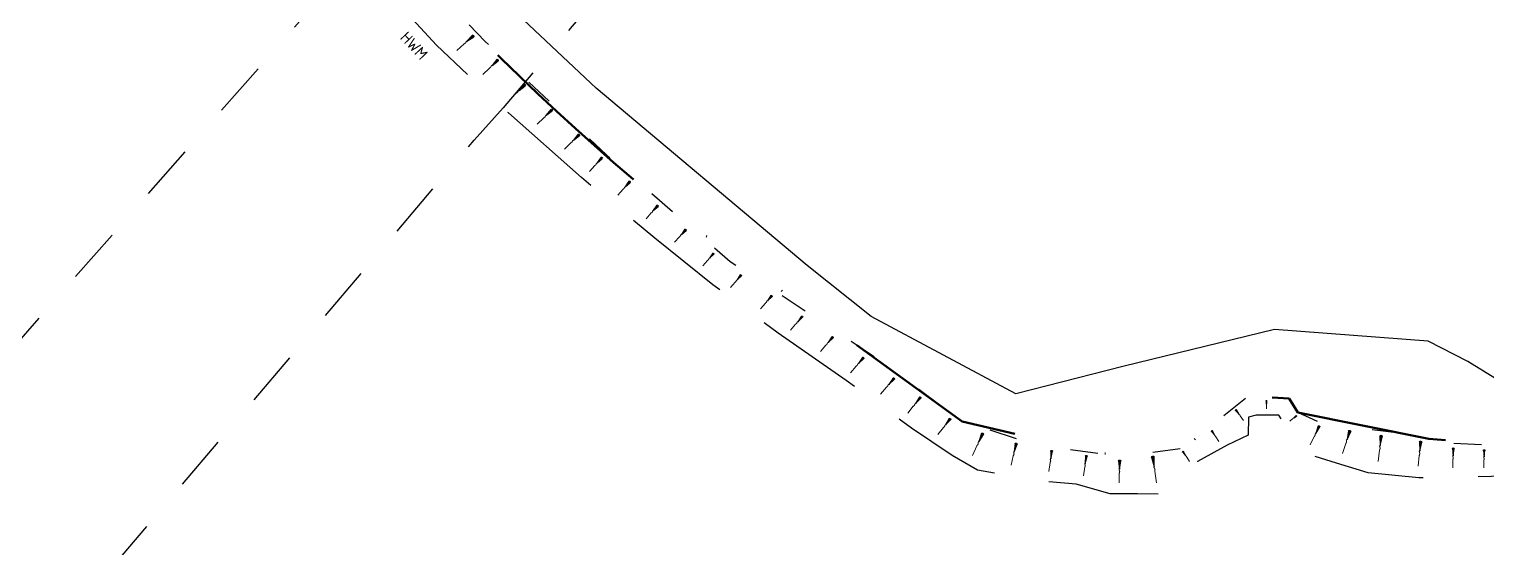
# Model space of a CAD drawing. Header units: millimetres. Extents: x 829698 to 839067, y 817400 to 823544.
# Drawn here: x 833943.1 to 834101.4, y 817738.5 to 817794.8 of the extents above; entities that cross this region are included whole.
import ezdxf

# ---------------------------------------------------------------- set-up
doc = ezdxf.new("R2010")
doc.units = ezdxf.units.MM
for name, pattern in [('2', [12.011629, 6.005814, -6.005814]), ('3', [18.017443, 12.011629, -6.005814]), ('5', [9.008722, 3.002907, -6.005814]), ('B1_BDYF', [0]), ('DIVIDE', [1.25, 0.5, -0.25, 0, -0.25, 0, -0.25])]:
    doc.linetypes.add(name, pattern=pattern)
doc.layers.add('01-basemap', color=8, linetype='Continuous', lineweight=15)
doc.layers.add('01-bdy', color=7, linetype='DIVIDE', lineweight=50)
doc.styles.add('HK_ENG_11', font='HK_ENG.ttf')

msp = doc.modelspace()

# ---------------------------------------------------------------- hatches: boundary and pattern name
at = {"layer": '01-basemap', "linetype": 'Continuous'}
for points in [[(833990.637, 817793.455), (833991.369, 817793.956), (833991.223, 817794.12)], [(833993.355, 817790.833), (833994.016, 817791.339), (833993.871, 817791.485)], [(833996.302, 817788.128), (833996.958, 817788.63), (833996.814, 817788.776)], [(833999.248, 817785.423), (833999.9, 817785.922), (833999.757, 817786.067)], [(834002.195, 817782.718), (834002.843, 817783.214), (834002.701, 817783.358)], [(834004.77, 817780.246), (834005.335, 817780.741), (834005.196, 817780.865)], [(834007.82, 817777.659), (834008.367, 817778.138), (834008.232, 817778.257)], [(834010.871, 817775.073), (834011.398, 817775.535), (834011.268, 817775.65)], [(834013.921, 817772.486), (834014.43, 817772.932), (834014.305, 817773.043)], [(834016.972, 817769.899), (834017.462, 817770.329), (834017.341, 817770.436)], [(834019.969, 817767.556), (834020.443, 817767.984), (834020.323, 817768.087)], [(834023.266, 817765.285), (834023.769, 817765.739), (834023.642, 817765.849)], [(834026.563, 817763.015), (834027.094, 817763.495), (834026.96, 817763.611)], [(834029.86, 817760.744), (834030.42, 817761.25), (834030.278, 817761.373)], [(834033.157, 817758.474), (834033.745, 817759.006), (834033.596, 817759.134)], [(834036.454, 817756.204), (834037.071, 817756.761), (834036.915, 817756.896)], [(834039.36, 817754.141), (834039.936, 817754.71), (834039.779, 817754.834)], [(834074.474, 817753.004), (834074.223, 817753.457), (834074.119, 817753.381)], [(834077.468, 817754.101), (834077.508, 817754.421), (834077.428, 817754.421)], [(834042.617, 817751.82), (834043.182, 817752.377), (834043.027, 817752.499)], [(834080.45, 817752.578), (834080.739, 817752.756), (834080.687, 817752.821)], [(834046.219, 817749.963), (834046.731, 817750.784), (834046.514, 817750.885)], [(834071.835, 817750.715), (834071.622, 817751.173), (834071.516, 817751.106)], [(834082.83, 817750.892), (834083.27, 817751.584), (834083.087, 817751.671)], [(834086.229, 817750.219), (834086.629, 817751.085), (834086.404, 817751.157)], [(834089.818, 817749.566), (834090.063, 817750.569), (834089.809, 817750.598)], [(834050.077, 817748.887), (834050.388, 817749.726), (834050.172, 817749.776)], [(834054.038, 817748.139), (834054.253, 817748.953), (834054.047, 817748.981)], [(834068.686, 817748.494), (834068.474, 817748.923), (834068.375, 817748.858)], [(834094.126, 817748.978), (834094.349, 817749.951), (834094.103, 817749.976)], [(834097.748, 817748.467), (834097.868, 817749.238), (834097.675, 817749.244)], [(834101.109, 817748.342), (834101.214, 817749.05), (834101.036, 817749.054)], [(834057.8, 817747.629), (834058.018, 817748.411), (834057.819, 817748.441)], [(834061.505, 817747.017), (834061.641, 817747.903), (834061.419, 817747.909)], [(834065.285, 817747.286), (834065.265, 817748.345), (834065.005, 817748.307)]]:
    msp.add_hatch(color=256, dxfattribs=at).paths.add_polyline_path(points)
h = msp.add_hatch(color=256, dxfattribs=at)
edge = h.paths.add_edge_path()
edge.add_ellipse((833991.296, 817794.038), major_axis=(-0.0728, 0.0822), ratio=0.7317073, start_angle=0, end_angle=360)
h = msp.add_hatch(color=256, dxfattribs=at)
edge = h.paths.add_edge_path()
edge.add_ellipse((833993.943, 817791.412), major_axis=(-0.0724, 0.0734), ratio=0.7317073, start_angle=0, end_angle=360)
h = msp.add_hatch(color=256, dxfattribs=at)
edge = h.paths.add_edge_path()
edge.add_ellipse((833996.886, 817788.703), major_axis=(-0.0719, 0.0729), ratio=0.7317073, start_angle=0, end_angle=360)
h = msp.add_hatch(color=256, dxfattribs=at)
edge = h.paths.add_edge_path()
edge.add_ellipse((833999.829, 817785.995), major_axis=(-0.0715, 0.0724), ratio=0.7317073, start_angle=0, end_angle=360)
h = msp.add_hatch(color=256, dxfattribs=at)
edge = h.paths.add_edge_path()
edge.add_ellipse((834002.771, 817783.286), major_axis=(-0.071, 0.072), ratio=0.7317073, start_angle=0, end_angle=360)
h = msp.add_hatch(color=256, dxfattribs=at)
edge = h.paths.add_edge_path()
edge.add_ellipse((834005.265, 817780.803), major_axis=(-0.0695, 0.0618), ratio=0.7317073, start_angle=0, end_angle=360)
h = msp.add_hatch(color=256, dxfattribs=at)
edge = h.paths.add_edge_path()
edge.add_ellipse((834008.299, 817778.198), major_axis=(-0.0672, 0.0598), ratio=0.7317073, start_angle=0, end_angle=360)
h = msp.add_hatch(color=256, dxfattribs=at)
edge = h.paths.add_edge_path()
edge.add_ellipse((834011.333, 817775.593), major_axis=(-0.0649, 0.0577), ratio=0.7317073, start_angle=0, end_angle=360)
h = msp.add_hatch(color=256, dxfattribs=at)
edge = h.paths.add_edge_path()
edge.add_ellipse((834014.367, 817772.987), major_axis=(-0.0626, 0.0557), ratio=0.7317073, start_angle=0, end_angle=360)
h = msp.add_hatch(color=256, dxfattribs=at)
edge = h.paths.add_edge_path()
edge.add_ellipse((834017.401, 817770.382), major_axis=(-0.0603, 0.0536), ratio=0.7317073, start_angle=0, end_angle=360)
h = msp.add_hatch(color=256, dxfattribs=at)
edge = h.paths.add_edge_path()
edge.add_ellipse((834020.383, 817768.036), major_axis=(-0.06, 0.0517), ratio=0.7317073, start_angle=0, end_angle=360)
h = msp.add_hatch(color=256, dxfattribs=at)
edge = h.paths.add_edge_path()
edge.add_ellipse((834023.705, 817765.794), major_axis=(-0.0636, 0.0548), ratio=0.7317073, start_angle=0, end_angle=360)
h = msp.add_hatch(color=256, dxfattribs=at)
edge = h.paths.add_edge_path()
edge.add_ellipse((834027.027, 817763.553), major_axis=(-0.0672, 0.0579), ratio=0.7317073, start_angle=0, end_angle=360)
h = msp.add_hatch(color=256, dxfattribs=at)
edge = h.paths.add_edge_path()
edge.add_ellipse((834030.349, 817761.312), major_axis=(-0.0708, 0.061), ratio=0.7317073, start_angle=0, end_angle=360)
h = msp.add_hatch(color=256, dxfattribs=at)
edge = h.paths.add_edge_path()
edge.add_ellipse((834033.671, 817759.07), major_axis=(-0.0744, 0.0641), ratio=0.7317073, start_angle=0, end_angle=360)
h = msp.add_hatch(color=256, dxfattribs=at)
edge = h.paths.add_edge_path()
edge.add_ellipse((834036.993, 817756.829), major_axis=(-0.0781, 0.0673), ratio=0.7317073, start_angle=0, end_angle=360)
h = msp.add_hatch(color=256, dxfattribs=at)
edge = h.paths.add_edge_path()
edge.add_ellipse((834039.857, 817754.772), major_axis=(-0.0788, 0.062), ratio=0.7317073, start_angle=0, end_angle=360)
h = msp.add_hatch(color=256, dxfattribs=at)
edge = h.paths.add_edge_path()
edge.add_ellipse((834074.171, 817753.419), major_axis=(0.0517, 0.0379), ratio=0.7317073, start_angle=0, end_angle=360)
h = msp.add_hatch(color=256, dxfattribs=at)
edge = h.paths.add_edge_path()
edge.add_ellipse((834077.468, 817754.421), major_axis=(-0.0399, 0), ratio=0.7317073, start_angle=0, end_angle=360)
h = msp.add_hatch(color=256, dxfattribs=at)
edge = h.paths.add_edge_path()
edge.add_ellipse((834043.104, 817752.438), major_axis=(-0.0772, 0.0608), ratio=0.7317073, start_angle=0, end_angle=360)
h = msp.add_hatch(color=256, dxfattribs=at)
edge = h.paths.add_edge_path()
edge.add_ellipse((834080.713, 817752.789), major_axis=(-0.0263, 0.0328), ratio=0.7317073, start_angle=0, end_angle=360)
h = msp.add_hatch(color=256, dxfattribs=at)
edge = h.paths.add_edge_path()
edge.add_ellipse((834046.622, 817750.835), major_axis=(-0.109, 0.05), ratio=0.7317073, start_angle=0, end_angle=360)
h = msp.add_hatch(color=256, dxfattribs=at)
edge = h.paths.add_edge_path()
edge.add_ellipse((834071.569, 817751.14), major_axis=(0.053, 0.0333), ratio=0.7317073, start_angle=0, end_angle=360)
h = msp.add_hatch(color=256, dxfattribs=at)
edge = h.paths.add_edge_path()
edge.add_ellipse((834083.178, 817751.628), major_axis=(-0.0919, 0.0435), ratio=0.7317073, start_angle=0, end_angle=360)
h = msp.add_hatch(color=256, dxfattribs=at)
edge = h.paths.add_edge_path()
edge.add_ellipse((834086.516, 817751.121), major_axis=(-0.113, 0.036), ratio=0.7317073, start_angle=0, end_angle=360)
h = msp.add_hatch(color=256, dxfattribs=at)
edge = h.paths.add_edge_path()
edge.add_ellipse((834089.935, 817750.584), major_axis=(-0.127, 0.015), ratio=0.7317073, start_angle=0, end_angle=360)
h = msp.add_hatch(color=256, dxfattribs=at)
edge = h.paths.add_edge_path()
edge.add_ellipse((834050.279, 817749.751), major_axis=(-0.108, 0.025), ratio=0.7317073, start_angle=0, end_angle=360)
h = msp.add_hatch(color=256, dxfattribs=at)
edge = h.paths.add_edge_path()
edge.add_ellipse((834054.15, 817748.967), major_axis=(-0.103, 0.014), ratio=0.7317073, start_angle=0, end_angle=360)
h = msp.add_hatch(color=256, dxfattribs=at)
edge = h.paths.add_edge_path()
edge.add_ellipse((834068.424, 817748.891), major_axis=(0.0495, 0.0327), ratio=0.7317073, start_angle=0, end_angle=360)
h = msp.add_hatch(color=256, dxfattribs=at)
edge = h.paths.add_edge_path()
edge.add_ellipse((834094.226, 817749.963), major_axis=(-0.123, 0.012), ratio=0.7317073, start_angle=0, end_angle=360)
h = msp.add_hatch(color=256, dxfattribs=at)
edge = h.paths.add_edge_path()
edge.add_ellipse((834097.772, 817749.241), major_axis=(-0.0965, 0.0029), ratio=0.7317073, start_angle=0, end_angle=360)
h = msp.add_hatch(color=256, dxfattribs=at)
edge = h.paths.add_edge_path()
edge.add_ellipse((834101.125, 817749.052), major_axis=(-0.0887, 0.0019), ratio=0.7317073, start_angle=0, end_angle=360)
h = msp.add_hatch(color=256, dxfattribs=at)
edge = h.paths.add_edge_path()
edge.add_ellipse((834057.919, 817748.426), major_axis=(-0.0995, 0.0148), ratio=0.7317073, start_angle=0, end_angle=360)
h = msp.add_hatch(color=256, dxfattribs=at)
edge = h.paths.add_edge_path()
edge.add_ellipse((834061.53, 817747.906), major_axis=(-0.111, 0.003), ratio=0.7317073, start_angle=0, end_angle=360)
h = msp.add_hatch(color=256, dxfattribs=at)
edge = h.paths.add_edge_path()
edge.add_ellipse((834065.135, 817748.326), major_axis=(0.13, 0.019), ratio=0.7317073, start_angle=0, end_angle=360)

# ---------------------------------------------------------------- linework, layer by layer
at = {"layer": '01-basemap', "linetype": 'Continuous', "lineweight": 13}
for p, q in [((833990.317, 817793.171), (833989.525, 817792.47)), ((833993.069, 817790.55), (833992.363, 817789.853)), ((833996.017, 817787.847), (833995.315, 817787.155)), ((833998.966, 817785.144), (833998.268, 817784.456)), ((834001.914, 817782.441), (834001.221, 817781.757)), ((834004.529, 817779.975), (834003.934, 817779.305)), ((834007.587, 817777.397), (834007.012, 817776.75)), ((834010.646, 817774.819), (834010.09, 817774.194)), ((834013.704, 817772.242), (834013.168, 817771.639)), ((834016.763, 817769.664), (834016.246, 817769.083)), ((834019.768, 817767.322), (834019.27, 817766.744)), ((834023.052, 817765.037), (834022.525, 817764.425)), ((834026.337, 817762.753), (834025.779, 817762.105)), ((834029.622, 817760.468), (834029.034, 817759.786)), ((834032.907, 817758.184), (834032.289, 817757.467)), ((834036.191, 817755.899), (834035.544, 817755.147)), ((834039.118, 817753.834), (834038.521, 817753.075)), ((834077.468, 817753.945), (834077.468, 817753.561)), ((834074.622, 817752.802), (834074.988, 817752.304)), ((834080.322, 817752.476), (834080.005, 817752.223)), ((834042.38, 817751.518), (834041.794, 817750.775)), ((834071.966, 817750.508), (834072.287, 817749.998)), ((834082.66, 817750.533), (834082.242, 817749.649)), ((834046.022, 817749.538), (834045.538, 817748.49)), ((834086.089, 817749.779), (834085.744, 817748.695)), ((834089.761, 817749.071), (834089.621, 817747.847)), ((834049.979, 817748.465), (834049.736, 817747.426)), ((834053.984, 817747.735), (834053.85, 817746.74)), ((834057.742, 817747.241), (834057.6, 817746.282)), ((834068.814, 817748.301), (834069.129, 817747.825)), ((834094.078, 817748.498), (834093.958, 817747.313)), ((834097.737, 817748.091), (834097.708, 817747.161)), ((834101.102, 817747.996), (834101.083, 817747.142)), ((834061.493, 817746.584), (834061.464, 817745.514)), ((834065.359, 817746.779), (834065.54, 817745.53))]:
    msp.add_line(p, q, dxfattribs=at)
at = {"layer": '01-basemap', "linetype": 'Continuous', "lineweight": 30}
for p, q in [((833991.223, 817794.12), (833990.637, 817793.455)), ((833990.637, 817793.455), (833991.369, 817793.956)), ((833991.369, 817793.956), (833991.223, 817794.12)), ((833993.871, 817791.485), (833993.355, 817790.833)), ((833994.016, 817791.339), (833993.871, 817791.485)), ((833993.355, 817790.833), (833994.016, 817791.339)), ((833996.814, 817788.776), (833996.302, 817788.128)), ((833996.302, 817788.128), (833996.958, 817788.63)), ((833996.958, 817788.63), (833996.814, 817788.776)), ((833999.757, 817786.067), (833999.248, 817785.423)), ((833999.248, 817785.423), (833999.9, 817785.922)), ((833999.9, 817785.922), (833999.757, 817786.067)), ((834002.701, 817783.358), (834002.195, 817782.718)), ((834002.195, 817782.718), (834002.843, 817783.214)), ((834002.843, 817783.214), (834002.701, 817783.358)), ((834005.196, 817780.865), (834004.77, 817780.246)), ((834004.77, 817780.246), (834005.335, 817780.741)), ((834005.335, 817780.741), (834005.196, 817780.865)), ((834008.232, 817778.257), (834007.82, 817777.659)), ((834007.82, 817777.659), (834008.367, 817778.138)), ((834008.367, 817778.138), (834008.232, 817778.257)), ((834011.268, 817775.65), (834010.871, 817775.073)), ((834011.398, 817775.535), (834011.268, 817775.65)), ((834010.871, 817775.073), (834011.398, 817775.535)), ((834014.305, 817773.043), (834013.921, 817772.486)), ((834013.921, 817772.486), (834014.43, 817772.932)), ((834014.43, 817772.932), (834014.305, 817773.043)), ((834017.341, 817770.436), (834016.972, 817769.899)), ((834016.972, 817769.899), (834017.462, 817770.329)), ((834017.462, 817770.329), (834017.341, 817770.436)), ((834020.323, 817768.087), (834019.969, 817767.556)), ((834019.969, 817767.556), (834020.443, 817767.984)), ((834020.443, 817767.984), (834020.323, 817768.087)), ((834023.642, 817765.849), (834023.266, 817765.285)), ((834023.266, 817765.285), (834023.769, 817765.739)), ((834023.769, 817765.739), (834023.642, 817765.849)), ((834026.96, 817763.611), (834026.563, 817763.015)), ((834026.563, 817763.015), (834027.094, 817763.495)), ((834027.094, 817763.495), (834026.96, 817763.611)), ((834030.278, 817761.373), (834029.86, 817760.744)), ((834030.42, 817761.25), (834030.278, 817761.373)), ((834029.86, 817760.744), (834030.42, 817761.25)), ((834033.596, 817759.134), (834033.157, 817758.474)), ((834033.157, 817758.474), (834033.745, 817759.006)), ((834033.745, 817759.006), (834033.596, 817759.134)), ((834036.915, 817756.896), (834036.454, 817756.204)), ((834036.454, 817756.204), (834037.071, 817756.761)), ((834037.071, 817756.761), (834036.915, 817756.896)), ((834039.779, 817754.834), (834039.36, 817754.141)), ((834039.36, 817754.141), (834039.936, 817754.71)), ((834039.936, 817754.71), (834039.779, 817754.834)), ((834074.223, 817753.457), (834074.119, 817753.381)), ((834074.119, 817753.381), (834074.474, 817753.004)), ((834074.474, 817753.004), (834074.223, 817753.457)), ((834077.508, 817754.421), (834077.428, 817754.421)), ((834077.428, 817754.421), (834077.468, 817754.101)), ((834077.468, 817754.101), (834077.508, 817754.421)), ((834043.027, 817752.499), (834042.617, 817751.82)), ((834042.617, 817751.82), (834043.182, 817752.377)), ((834043.182, 817752.377), (834043.027, 817752.499)), ((834080.687, 817752.821), (834080.45, 817752.578)), ((834080.45, 817752.578), (834080.739, 817752.756)), ((834080.739, 817752.756), (834080.687, 817752.821)), ((834046.514, 817750.885), (834046.219, 817749.963)), ((834046.219, 817749.963), (834046.731, 817750.784)), ((834046.731, 817750.784), (834046.514, 817750.885)), ((834071.622, 817751.173), (834071.516, 817751.106)), ((834071.516, 817751.106), (834071.835, 817750.715)), ((834071.835, 817750.715), (834071.622, 817751.173)), ((834083.087, 817751.671), (834082.83, 817750.892)), ((834082.83, 817750.892), (834083.27, 817751.584)), ((834083.27, 817751.584), (834083.087, 817751.671)), ((834086.404, 817751.157), (834086.229, 817750.219)), ((834086.229, 817750.219), (834086.629, 817751.085)), ((834086.629, 817751.085), (834086.404, 817751.157)), ((834090.063, 817750.569), (834089.809, 817750.598)), ((834089.809, 817750.598), (834089.818, 817749.566)), ((834089.818, 817749.566), (834090.063, 817750.569)), ((834050.172, 817749.776), (834050.077, 817748.887)), ((834050.077, 817748.887), (834050.388, 817749.726)), ((834050.388, 817749.726), (834050.172, 817749.776)), ((834054.047, 817748.981), (834054.038, 817748.139)), ((834054.038, 817748.139), (834054.253, 817748.953)), ((834054.253, 817748.953), (834054.047, 817748.981)), ((834068.474, 817748.923), (834068.375, 817748.858)), ((834068.375, 817748.858), (834068.686, 817748.494)), ((834068.686, 817748.494), (834068.474, 817748.923)), ((834094.349, 817749.951), (834094.103, 817749.976)), ((834094.103, 817749.976), (834094.126, 817748.978)), ((834094.126, 817748.978), (834094.349, 817749.951)), ((834097.868, 817749.238), (834097.675, 817749.244)), ((834097.675, 817749.244), (834097.748, 817748.467)), ((834097.748, 817748.467), (834097.868, 817749.238)), ((834101.214, 817749.05), (834101.036, 817749.054)), ((834101.036, 817749.054), (834101.109, 817748.342)), ((834101.109, 817748.342), (834101.214, 817749.05)), ((834057.819, 817748.441), (834057.8, 817747.629)), ((834057.8, 817747.629), (834058.018, 817748.411)), ((834058.018, 817748.411), (834057.819, 817748.441)), ((834061.641, 817747.903), (834061.419, 817747.909)), ((834061.419, 817747.909), (834061.505, 817747.017)), ((834061.505, 817747.017), (834061.641, 817747.903)), ((834065.265, 817748.345), (834065.005, 817748.307)), ((834065.005, 817748.307), (834065.285, 817747.286)), ((834065.285, 817747.286), (834065.265, 817748.345))]:
    msp.add_line(p, q, dxfattribs=at)
at = {"layer": '01-basemap', "linetype": '3', "lineweight": 30, "flags": 128}
msp.add_lwpolyline([(834427.046, 817871.658), (834426.929, 817871.285), (834426.352, 817869.437), (834425.336, 817867.728), (834424.011, 817866.819), (834421.466, 817865.153), (834417.709, 817862.989), (834414.341, 817859.991), (834410.4, 817856.269), (834406.539, 817852.533), (834403.176, 817850.002), (834397.795, 817845.456), (834394.153, 817841.988), (834390.863, 817839.046), (834389.008, 817837.075), (834385.684, 817833.136), (834382.407, 817830.734), (834380.694, 817828.021), (834378.412, 817826.285), (834374.64, 817822.425), (834370.718, 817817.994), (834367.318, 817814.111), (834364.769, 817810.479), (834361.77, 817807.097), (834357.13, 817801.369), (834355.819, 817797.362), (834353.897, 817793.509), (834350.292, 817786.112), (834346.785, 817779.391), (834344.409, 817773.541), (834341.391, 817767.526), (834338.484, 817760.656), (834335.936, 817755.917), (834333.236, 817752.159), (834331.334, 817749.408), (834328.374, 817747.801), (834326.356, 817746.539), (834322.855, 817745.528), (834311.701, 817745.613), (834301.832, 817746.416), (834294.467, 817747.183), (834287.786, 817746.734), (834277.993, 817746.411), (834270.936, 817746.124), (834260.345, 817745.895), (834249.562, 817745.23), (834238.749, 817745.147), (834225.361, 817745.15), (834213.47, 817745.537), (834201.56, 817745.718), (834191.37, 817745.085), (834185.87, 817745.583), (834182.729, 817746.242), (834179.585, 817746.249), (834173.305, 817745.418), (834166.365, 817745.686), (834158.034, 817745.275), (834153.404, 817745.623), (834148.218, 817745.634), (834135.593, 817745.801), (834123.739, 817745.888), (834115.181, 817746.206), (834103.366, 817746.237), (834094.03, 817746.056), (834088.507, 817746.607), (834085.082, 817747.664), (834081.56, 817748.749), (834079.845, 817750.38), (834079.975, 817751.127), (834079.335, 817752.009), (834078.817, 817752.87), (834076.341, 817752.88), (834075.51, 817752.666), (834075.503, 817750.707), (834073.224, 817749.597), (834070.001, 817747.82), (834068.934, 817746.292), (834068.297, 817744.99), (834066.358, 817744.299), (834063.464, 817744.306), (834060.485, 817744.309), (834056.818, 817745.384), (834053.025, 817745.687), (834046.099, 817746.898), (834043.334, 817748.485), (834038.913, 817751.438), (834031.816, 817756.632), (834024.43, 817761.762), (834017.341, 817767.014), (834011.047, 817772.066), (834003.069, 817778.668), (833995.135, 817785.684), (833987.327, 817793.027), (833982.089, 817798.745), (833973.227, 817809.897), (833969.286, 817814.987), (833965.711, 817820.059), (833959.151, 817828.169), (833954.993, 817834.331), (833951.03, 817841.574), (833948.011, 817847.526), (833946.745, 817852.375), (833946.415, 817856.649), (833946.398, 817863.45), (833946.019, 817871.234), (833945.586, 817880.676), (833946.066, 817882.518), (833945.899, 817886.669), (833946.381, 817891.462), (833945.775, 817898.476), (833946.809, 817902.754), (833946.789, 817909.957), (833946.597, 817917.076), (833946.365, 817923.055), (833946.648, 817930.216), (833946.914, 817935.446), (833946.593, 817941.238), (833947.005, 817947.89), (833946.576, 817955.566), (833946.729, 817962.358), (833947.002, 817972.634), (833946.916, 817979.459), (833946.853, 817983.197), (833947.027, 817990.973), (833947.735, 817996.09), (833947.615, 818000)], dxfattribs=at)
at = {"layer": '01-basemap', "linetype": '5', "lineweight": 30, "flags": 128}
msp.add_lwpolyline([(834356.312, 817806.204), (834354.404, 817803.48), (834352.507, 817800.453), (834348.377, 817793.527), (834339.778, 817779.107), (834338.676, 817776.329), (834336.868, 817770.067), (834334.619, 817763.541), (834329.521, 817754.386), (834327.624, 817753.026), (834322.54, 817751.133), (834318.327, 817750.667), (834310.371, 817750.667), (834302.561, 817750.173), (834288.198, 817750.77), (834279.239, 817749.764), (834268.374, 817749.048), (834255.655, 817748.863), (834242.622, 817748.918), (834230.17, 817748.585), (834216.988, 817748.817), (834204.817, 817748.781), (834167.175, 817749.771), (834130.251, 817749.073), (834108.711, 817749.233), (834097.599, 817749.799), (834092.104, 817750.883), (834083.449, 817751.974), (834080.874, 817753.147), (834079.946, 817754.682), (834075.547, 817754.941), (834068.485, 817749.278), (834062.043, 817748.354), (834056.13, 817749.099), (834051.081, 817750.065), (834044.421, 817752.193), (834034.647, 817759.359), (834019.235, 817769.519), (834005.821, 817781.109), (833992.622, 817793.444), (833984.385, 817802.042), (833980.32, 817806.675), (833968.978, 817820.738), (833961.264, 817831.175), (833954.506, 817842.246), (833951.38, 817849.526), (833950.714, 817855.243), (833950.257, 817863.384), (833950.14, 817900), (833949.855, 817989.711), (833950.229, 817994.526), (833950.515, 818000)], dxfattribs=at)
at = {"layer": '01-basemap', "linetype": '2', "lineweight": 30, "flags": 128}
for points in [[(834177.326, 818000), (834175.359, 817997.743), (834169.479, 817990.997), (834167.93, 817989.218), (834162.328, 817982.791), (834147.548, 817965.832), (834142.922, 817960.524), (834132.255, 817948.285), (834054.509, 817857.059), (834015.007, 817810.393), (833994.554, 817786.231)], [(833750, 817542.255), (833972.987, 817796.224), (833978.888, 817802.773)], [(833750, 817497.988), (833991.423, 817782.729), (833994.554, 817786.231)]]:
    msp.add_lwpolyline(points, dxfattribs=at)
at = {"layer": '01-basemap', "linetype": 'B1_BDYF', "lineweight": 30, "flags": 128}
msp.add_lwpolyline([(834160.589, 817753.87), (834160.584, 817753.869), (834157.83, 817753.459), (834154.472, 817753.5), (834107.596, 817754.628), (834105.227, 817755.065), (834099.366, 817758.699), (834095.05, 817760.885), (834078.358, 817762.168), (834061.881, 817758.152), (834053.647, 817756.048), (834053.643, 817756.047), (834050.265, 817755.184), (834034.55, 817763.579), (834027.603, 817769.122), (834004.658, 817788.36), (833990.092, 817802.139), (833985.201, 817807.466)], dxfattribs=at)
at = {"layer": '01-basemap', "linetype": 'Continuous', "lineweight": 30}
for centre, major_axis, start_param, end_param in [((833991.296, 817794.038), (-0.0728, 0.0822), 3.1415927, 9.424778), ((833993.943, 817791.412), (-0.0724, 0.0734), 3.1415927, 9.424778), ((833996.886, 817788.703), (-0.0719, 0.0729), 3.1415927, 9.424778), ((833999.829, 817785.995), (-0.0715, 0.0724), 3.1415927, 9.424778), ((834002.771, 817783.286), (-0.071, 0.072), 3.1415927, 9.424778), ((834005.265, 817780.803), (-0.0695, 0.0618), 3.1415927, 9.424778), ((834008.299, 817778.198), (-0.0672, 0.0598), 3.141592648979212, 9.424777956158799), ((834011.333, 817775.593), (-0.0649, 0.0577), 3.1415927, 9.424778), ((834014.367, 817772.987), (-0.0626, 0.0557), 3.1415927, 9.424778), ((834017.401, 817770.382), (-0.0603, 0.0536), 3.141592646046693, 9.424777953226279), ((834020.383, 817768.036), (-0.06, 0.0517), 3.1415927, 9.424778), ((834023.705, 817765.794), (-0.0636, 0.0548), 3.1415927, 9.424778), ((834027.027, 817763.553), (-0.0672, 0.0579), 3.1415927, 9.424778), ((834030.349, 817761.312), (-0.0708, 0.061), 3.1415927, 9.424778), ((834033.671, 817759.07), (-0.0744, 0.0641), 3.141592643983207, 9.424777951162794), ((834036.993, 817756.829), (-0.0781, 0.0673), 3.1415927, 9.424778), ((834039.857, 817754.772), (-0.0788, 0.062), 3.1415927, 9.424778), ((834074.171, 817753.419), (0.0517, 0.0379), 0, 6.2831853), ((834077.468, 817754.421), (-0.0399, 0), 3.1415927, 9.424778), ((834043.104, 817752.438), (-0.0772, 0.0608), 3.1415927, 9.424778), ((834080.713, 817752.789), (-0.0263, 0.0328), 3.1415927, 9.424778), ((834046.622, 817750.835), (-0.109, 0.05), 3.1415927, 9.424778), ((834071.569, 817751.14), (0.053, 0.0333), 0, 6.2831853), ((834083.178, 817751.628), (-0.0919, 0.0435), 3.1415927, 9.424778), ((834086.516, 817751.121), (-0.113, 0.036), 3.1415927, 9.424778), ((834089.935, 817750.584), (-0.127, 0.015), 3.141592649816572, 9.42477795699616), ((834050.279, 817749.751), (-0.108, 0.025), 3.141592648876221, 9.424777956055808), ((834054.15, 817748.967), (-0.103, 0.014), 3.1415927, 9.424778), ((834068.424, 817748.891), (0.0495, 0.0327), 0, 6.2831853), ((834094.226, 817749.963), (-0.123, 0.012), 3.1415927, 9.424778), ((834097.772, 817749.241), (-0.0965, 0.0029), 3.1415927, 9.424778), ((834101.125, 817749.052), (-0.0887, 0.0019), 3.1415927, 9.424778), ((834057.919, 817748.426), (-0.0995, 0.0148), 3.1415927, 9.424778), ((834061.53, 817747.906), (-0.111, 0.003), 3.1415927, 9.424778)]:
    msp.add_ellipse(centre, major_axis=major_axis, ratio=0.7317073, start_param=start_param, end_param=end_param, dxfattribs=at)
msp.add_ellipse((834065.135, 817748.326), major_axis=(0.13, 0.019), ratio=0.7317073, dxfattribs=at)
at = {"layer": '01-basemap', "linetype": 'Continuous', "lineweight": 13}
for points in [[(833990.637, 817793.455), (833990.552, 817793.43), (833990.517, 817793.349), (833990.482, 817793.267), (833990.317, 817793.171)], [(833993.355, 817790.833), (833993.277, 817790.805), (833993.248, 817790.727), (833993.219, 817790.649), (833993.069, 817790.55)], [(833996.302, 817788.128), (833996.224, 817788.1), (833996.195, 817788.023), (833996.166, 817787.945), (833996.017, 817787.847)], [(833999.248, 817785.423), (833999.171, 817785.395), (833999.142, 817785.318), (833999.114, 817785.241), (833998.966, 817785.144)], [(834002.195, 817782.718), (834002.118, 817782.69), (834002.089, 817782.614), (834002.061, 817782.537), (834001.914, 817782.441)], [(834004.77, 817780.246), (834004.701, 817780.216), (834004.679, 817780.144), (834004.658, 817780.072), (834004.529, 817779.975)], [(834007.82, 817777.659), (834007.754, 817777.631), (834007.733, 817777.561), (834007.712, 817777.492), (834007.587, 817777.397)], [(834010.871, 817775.073), (834010.806, 817775.045), (834010.786, 817774.978), (834010.766, 817774.911), (834010.646, 817774.819)], [(834013.921, 817772.486), (834013.859, 817772.459), (834013.84, 817772.395), (834013.821, 817772.33), (834013.704, 817772.242)], [(834016.972, 817769.899), (834016.912, 817769.874), (834016.893, 817769.811), (834016.875, 817769.749), (834016.763, 817769.664)], [(834019.969, 817767.556), (834019.911, 817767.529), (834019.894, 817767.468), (834019.876, 817767.406), (834019.768, 817767.322)], [(834023.266, 817765.285), (834023.204, 817765.257), (834023.186, 817765.192), (834023.167, 817765.127), (834023.052, 817765.037)], [(834026.563, 817763.015), (834026.498, 817762.985), (834026.478, 817762.917), (834026.459, 817762.848), (834026.337, 817762.753)], [(834029.86, 817760.744), (834029.791, 817760.713), (834029.771, 817760.641), (834029.75, 817760.568), (834029.622, 817760.468)], [(834033.157, 817758.474), (834033.084, 817758.442), (834033.063, 817758.365), (834033.041, 817758.289), (834032.907, 817758.184)], [(834036.454, 817756.204), (834036.378, 817756.17), (834036.355, 817756.089), (834036.333, 817756.009), (834036.191, 817755.899)], [(834039.36, 817754.141), (834039.288, 817754.105), (834039.269, 817754.026), (834039.251, 817753.947), (834039.118, 817753.834)], [(834077.468, 817754.101), (834077.454, 817754.072), (834077.468, 817754.042), (834077.481, 817754.013), (834077.468, 817753.945)], [(834042.617, 817751.82), (834042.546, 817751.784), (834042.528, 817751.707), (834042.51, 817751.63), (834042.38, 817751.518)], [(834074.474, 817753.004), (834074.485, 817752.953), (834074.53, 817752.928), (834074.575, 817752.904), (834074.622, 817752.802)], [(834080.45, 817752.578), (834080.417, 817752.57), (834080.402, 817752.54), (834080.387, 817752.509), (834080.322, 817752.476)], [(834071.835, 817750.715), (834071.842, 817750.665), (834071.884, 817750.638), (834071.927, 817750.61), (834071.966, 817750.508)], [(834082.83, 817750.892), (834082.767, 817750.839), (834082.766, 817750.757), (834082.766, 817750.675), (834082.66, 817750.533)], [(834086.229, 817750.219), (834086.164, 817750.149), (834086.176, 817750.054), (834086.189, 817749.96), (834086.089, 817749.779)], [(834046.219, 817749.963), (834046.145, 817749.9), (834046.145, 817749.804), (834046.146, 817749.707), (834046.022, 817749.538)], [(834050.077, 817748.887), (834050.022, 817748.816), (834050.04, 817748.729), (834050.058, 817748.641), (834049.979, 817748.465)], [(834089.818, 817749.566), (834089.764, 817749.478), (834089.797, 817749.38), (834089.83, 817749.282), (834089.761, 817749.071)], [(834094.126, 817748.978), (834094.075, 817748.892), (834094.108, 817748.798), (834094.141, 817748.703), (834094.078, 817748.498)], [(834054.038, 817748.139), (834053.992, 817748.068), (834054.018, 817747.988), (834054.043, 817747.907), (834053.984, 817747.735)], [(834057.8, 817747.629), (834057.755, 817747.561), (834057.778, 817747.483), (834057.801, 817747.405), (834057.742, 817747.241)], [(834065.285, 817747.286), (834065.255, 817747.185), (834065.313, 817747.096), (834065.371, 817747.008), (834065.359, 817746.779)], [(834068.686, 817748.494), (834068.693, 817748.447), (834068.734, 817748.422), (834068.775, 817748.397), (834068.814, 817748.301)], [(834097.748, 817748.467), (834097.713, 817748.398), (834097.744, 817748.326), (834097.775, 817748.254), (834097.737, 817748.091)], [(834101.109, 817748.342), (834101.078, 817748.277), (834101.106, 817748.212), (834101.135, 817748.146), (834101.102, 817747.996)], [(834061.505, 817747.017), (834061.465, 817746.937), (834061.501, 817746.854), (834061.536, 817746.772), (834061.493, 817746.584)]]:
    msp.add_open_spline(points, degree=1, dxfattribs=at)
at = {"layer": '01-bdy', "ltscale": 40, "flags": 128}
msp.add_lwpolyline([(834328.826, 818399.497), (834366.572, 818373.349), (834355.826, 818358.183), (834346.055, 818343.554), (834340.896, 818336.18), (834331.154, 818321.969), (834340.389, 818315.216), (834336.624, 818309.828), (834328.547, 818297.509), (834322.058, 818288.942, -0.1752047), (834315.237, 818286.336), (834306.349, 818287.923, 0.2323309), (834293.229, 818283.101, 0.136231), (834285.961, 818270.395), (834277.176, 818250.389), (834270.995, 818237.545), (834264.654, 818226.052), (834252.662, 818207.069), (834242.75, 818191.422), (834230.03, 818171.079), (834218.394, 818151.816), (834214.232, 818145.524), (834209.561, 818137.723), (834175.873, 818082.258), (834168.313, 818069.588), (834159.505, 818055.423, 0.2107778), (834157.945, 818024.07, 0.1803086), (834175.259, 818003.891, 0.1721604), (834199.78, 817999.157, 0.1021905), (834213.411, 818003.679), (834221.184, 818008.735), (834236.604, 818018.98), (834264.376, 818037.348), (834297.078, 818058.952), (834310.419, 818067.872), (834352.558, 818095.842, 0.0821178), (834360.568, 818101.886, -0.0111336), (834370.062, 818110.415), (834378.808, 818118.816), (834383.625, 818114.163), (834387.46, 818117.774), (834394.78, 818124.931), (834415.092, 818144.448), (834423.246, 818152.193), (834426.223, 818152.175), (834428.346, 818156.445, -0.6860092), (834433.832, 818155.332, -0.0959868), (834433.77, 818152.667), (834438.28, 818169.874), (834459.677, 818175.04, -0.2423535), (834444.628, 818128.772), (834495.22, 818132.308), (834492.444, 818172.006), (834498.761, 818180.933, 0.1039461), (834533.697, 818164.791, 0.0281478), (834560.518, 818159.716), (834570.883, 818156.56, 0.0121816), (834580.152, 818154.03, 0.0118168), (834589.68, 818153.626, 0.018959), (834627.61, 818154.46), (834630.54, 818155.389), (834634.554, 818155.668), (834637.584, 818155.154, 0.0049786), (834647.569, 818156.042), (834660.846, 818157.365, -0.0231658), (834692.89, 818159.063), (834848.633, 818160.097), (834853.231, 818160.197), (834857.282, 818160.663), (834861.211, 818161.751, 0.0889444), (834868.247, 818167.266, 0.0912811), (834872.755, 818174.674, 0.061859), (834874.097, 818180.136), (834880.689, 818180.535), (834904.743, 818180.912, 0.0773196), (834909.187, 818172.28, 0.2675125), (834920.027, 818167.46, 0.0363799), (834937.243, 818170.543, 0.2494267), (834949.395, 818181.612), (834966.122, 818181.874), (835091.811, 818189.748), (835119.69, 818191.557), (835121.8, 818186.835, 0.0736969), (835125.906, 818181.809), (835207.274, 818194.473), (835208.699, 818185.317), (835222.078, 818190.193), (835227.487, 818191.158, 0.0490538), (835256.687, 818199.396), (835337.017, 818204.417, -0.0621859), (835336.51, 818151.72, 0.0557068), (835335.348, 818100.173), (835335.994, 818092.916), (835339.286, 818073.766), (835342.221, 818056.387), (835346.043, 818019.358), (835266.281, 818008.057), (835170.777, 817999.878), (835121.934, 817993.58), (835122.014, 817992.704), (835091.934, 817988.807), (835080.292, 817987.084), (835071.867, 817986.218), (835046.358, 817982.99), (835046.275, 817983.187), (834552.235, 817919.53), (834423.997, 817870.527), (834415.272, 817865.696), (834383.474, 817838.339), (834373.34, 817828.353), (834356.312, 817806.204), (834343.998, 817785.985), (834339.429, 817778.228), (834334.619, 817763.541), (834329.521, 817754.386), (834322.539, 817751.133), (834256.694, 817748.878), (834232.989, 817748.661), (834202.736, 817748.836), (834169.745, 817749.703), (834105.632, 817749.39), (834095.122, 817750.288), (834080.874, 817753.147), (834079.946, 817754.682), (834075.547, 817754.941), (834068.485, 817749.278), (834059.513, 817748.673), (834044.421, 817752.193), (834012.957, 817774.957, -0.0868696), (833954.966, 817841.557), (833951.38, 817849.526), (833950, 817873.199), (833950.511, 817999.932), (833951.109, 818019.469), (833950.597, 818024.558), (833950.593, 818042.647), (833948.989, 818071.095), (833950.364, 818103.034, -0.0940546), (833975.551, 818171.076, -0.0902906), (834009.286, 818209.372), (834009.749, 818241.21, -0.0189101), (834011.285, 818271.75), (834240.035, 818271.919)], format="xyb", close=True, dxfattribs=at)
msp.add_lwpolyline([(834328.826, 818399.497), (834366.572, 818373.349), (834355.826, 818358.183), (834346.055, 818343.554), (834340.896, 818336.18), (834331.154, 818321.969), (834340.389, 818315.216), (834336.624, 818309.828), (834328.547, 818297.509), (834322.058, 818288.942, -0.1752047), (834315.237, 818286.336), (834306.349, 818287.923, 0.2323309), (834293.229, 818283.101, 0.136231), (834285.961, 818270.395), (834277.176, 818250.389), (834270.995, 818237.545), (834264.654, 818226.052), (834252.662, 818207.069), (834242.75, 818191.422), (834230.03, 818171.079), (834218.394, 818151.816), (834214.232, 818145.524), (834209.561, 818137.723), (834175.873, 818082.258), (834168.313, 818069.588), (834159.505, 818055.423, 0.2107778), (834157.945, 818024.07, 0.1803086), (834175.259, 818003.891, 0.1721604), (834199.78, 817999.157, 0.1021905), (834213.411, 818003.679), (834221.184, 818008.735), (834236.604, 818018.98), (834264.376, 818037.348), (834297.078, 818058.952), (834310.419, 818067.872), (834352.558, 818095.842, 0.0821178), (834360.568, 818101.886, -0.0111336), (834370.062, 818110.415), (834378.808, 818118.816), (834383.625, 818114.163), (834387.46, 818117.774), (834394.78, 818124.931), (834415.092, 818144.448), (834423.246, 818152.193), (834426.223, 818152.175), (834428.346, 818156.445, -0.6860092), (834433.832, 818155.332, -0.0959868), (834433.77, 818152.667), (834438.28, 818169.874), (834459.677, 818175.04, -0.2423535), (834444.628, 818128.772), (834495.22, 818132.308), (834492.444, 818172.006), (834498.761, 818180.933, 0.1039461), (834533.697, 818164.791, 0.0281478), (834560.518, 818159.716), (834570.883, 818156.56, 0.0121816), (834580.152, 818154.03, 0.0118168), (834589.68, 818153.626, 0.018959), (834627.61, 818154.46), (834630.54, 818155.389), (834634.554, 818155.668), (834637.584, 818155.154, 0.0049786), (834647.569, 818156.042), (834660.846, 818157.365, -0.0231658), (834692.89, 818159.063), (834848.633, 818160.097), (834853.231, 818160.197), (834857.282, 818160.663), (834861.211, 818161.751, 0.0889444), (834868.247, 818167.266, 0.0912811), (834872.755, 818174.674, 0.061859), (834874.097, 818180.136), (834880.689, 818180.535), (834904.743, 818180.912, 0.0773196), (834909.187, 818172.28, 0.2675125), (834920.027, 818167.46, 0.0363799), (834937.243, 818170.543, 0.2494267), (834949.395, 818181.612), (834966.122, 818181.874), (835091.811, 818189.748), (835119.69, 818191.557), (835121.8, 818186.835, 0.0736969), (835125.906, 818181.809), (835207.274, 818194.473), (835208.699, 818185.317), (835222.078, 818190.193), (835227.487, 818191.158, 0.0490538), (835256.687, 818199.396), (835337.017, 818204.417, -0.0621859), (835336.51, 818151.72, 0.0557068), (835335.348, 818100.173), (835335.994, 818092.916), (835339.286, 818073.766), (835342.221, 818056.387), (835346.043, 818019.358), (835266.281, 818008.057), (835170.777, 817999.878), (835121.934, 817993.58), (835122.014, 817992.704), (835091.934, 817988.807), (835080.292, 817987.084), (835071.867, 817986.218), (835046.358, 817982.99), (835046.275, 817983.187), (834552.235, 817919.53), (834423.997, 817870.527), (834415.272, 817865.696), (834383.474, 817838.339), (834373.34, 817828.353), (834356.312, 817806.204), (834343.998, 817785.985), (834339.429, 817778.228), (834334.619, 817763.541), (834329.521, 817754.386), (834322.539, 817751.133), (834256.694, 817748.878), (834232.989, 817748.661), (834202.736, 817748.836), (834169.745, 817749.703), (834105.632, 817749.39), (834095.122, 817750.288), (834080.874, 817753.147), (834079.946, 817754.682), (834075.547, 817754.941), (834068.485, 817749.278), (834059.513, 817748.673), (834044.421, 817752.193), (834012.957, 817774.957, -0.0868696), (833954.966, 817841.557), (833951.38, 817849.526), (833950, 817873.199), (833950.511, 817999.932), (833951.109, 818019.469), (833950.597, 818024.558), (833950.593, 818042.647), (833948.989, 818071.095), (833950.364, 818103.034, -0.0940546), (833975.551, 818171.076, -0.0902906), (834009.286, 818209.372), (834009.749, 818241.21, -0.0189101), (834011.285, 818271.75), (834240.035, 818271.919)], format="xyb", close=True, dxfattribs=at)

# ---------------------------------------------------------------- texts
at = {"layer": '01-basemap', "style": 'HK_ENG_11', "width": 1.1}
msp.add_text('HWM', height=1.215, rotation=-46.8178, dxfattribs=at).set_placement((833983.297, 817793.792))

doc.saveas('drawing.dxf')
